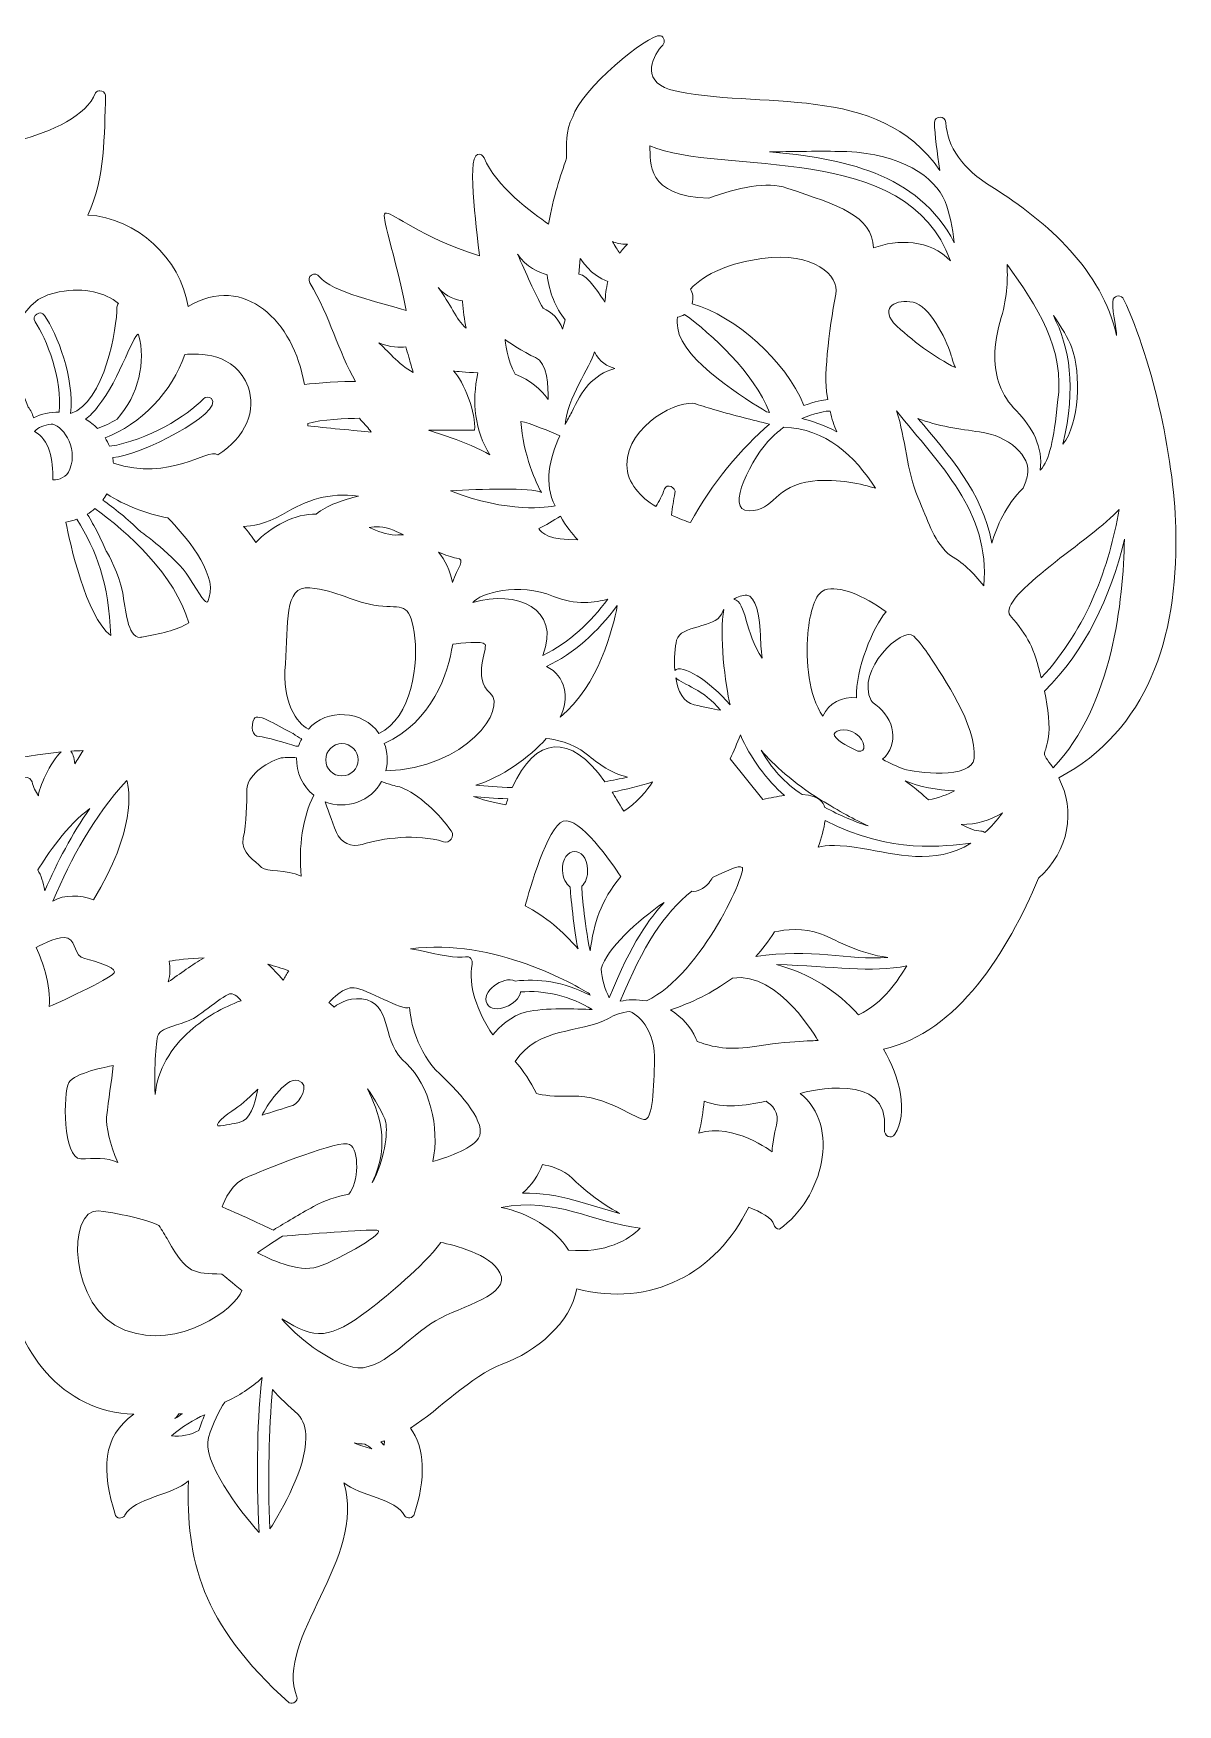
# Model space of a CAD drawing. Header units: inches. Extents: x -7.8 to 80.5, y -132.7 to -44.9.
# Drawn here: x 1.87 to 19.22, y -104.26 to -78.92 of the extents above; entities that cross this region are included whole.
import ezdxf

# ---------------------------------------------------------------- set-up
doc = ezdxf.new("R2010")
doc.units = ezdxf.units.IN
doc.header["$MEASUREMENT"] = 0
doc.layers.add('FloralHeart', color=7, linetype='Continuous')

msp = doc.modelspace()

# ---------------------------------------------------------------- linework, layer by layer
at = {"layer": 'FloralHeart', "lineweight": 0}
for points, knots in [([(19.19, -86.52), (19.183, -85.444), (18.851, -83.906), (18.398, -82.948), (18.369, -82.883), (18.269, -82.883), (18.241, -82.948), (18.202, -83.039), (18.298, -83.424), (18.292, -83.501), (18.074, -82.522), (17.261, -81.785), (16.4, -81.246), (15.951, -80.971), (15.729, -80.645), (15.703, -80.267), (15.699, -80.163), (15.536, -80.16), (15.53, -80.264), (15.536, -80.465), (15.571, -80.718), (15.614, -80.999), (14.679, -79.633), (12.885, -80.095), (11.515, -79.77), (11.064, -79.623), (11.274, -79.231), (11.412, -79.094), (11.455, -79.051), (11.436, -78.97), (11.377, -78.952), (11.192, -78.918), (10.159, -79.782), (10.046, -80.185), (9.935, -80.401), (9.954, -80.611), (9.952, -80.809), (9.863, -81.076), (9.751, -81.395), (9.68, -81.809), (9.439, -81.646), (8.877, -81.232), (8.702, -80.804), (8.686, -80.765), (8.646, -80.743), (8.605, -80.752), (8.424, -80.799), (8.622, -82.094), (8.631, -82.291), (6.821, -81.71), (7.055, -80.865), (7.523, -83.122), (7.153, -83.002), (6.391, -82.847), (6.205, -82.605), (6.178, -82.567), (6.126, -82.558), (6.087, -82.583), (6.049, -82.608), (6.037, -82.659), (6.06, -82.699), (6.373, -83.217), (6.489, -83.74), (6.755, -84.197), (6.595, -84.189), (6.147, -84.222), (5.979, -84.243), (5.816, -83.282), (5.075, -82.553), (4.215, -83.057), (4.101, -82.327), (3.438, -81.716), (2.696, -81.672), (2.958, -81.117), (2.946, -80.454), (2.965, -79.856), (2.957, -79.813), (2.918, -79.788), (2.878, -79.788), (2.854, -79.788), (2.83, -79.797), (2.814, -79.818), (2.526, -80.531), (0.847, -80.683), (-0.049, -80.976), (0.095, -80.598), (0.16, -79.982), (0.157, -79.041), (0.153, -78.998), (0.116, -78.964), (0.071, -78.964), (-0.654, -80.35), (-3.623, -79.435), (-4.052, -81.303), (-4.251, -80.901), (-4.48, -80.472), (-4.593, -80.085), (-4.608, -80.028), (-4.683, -80.003), (-4.729, -80.04), (-4.682, -82.161), (-7.292, -82.781), (-6.464, -84.62), (-6.785, -84.465), (-7.827, -83.809), (-7.808, -84.102), (-6.944, -85.258), (-7.189, -86.601), (-7.206, -87.91), (-7.219, -88.719), (-6.77, -89.605), (-5.954, -89.766), (-6.25, -89.924), (-6.616, -90.197), (-6.874, -90.212), (-6.918, -90.216), (-6.952, -90.252), (-6.954, -90.296), (-6.955, -90.34), (-6.923, -90.378), (-6.879, -90.385), (-6.171, -90.666), (-5.674, -91.398), (-4.649, -91.252), (-5.214, -91.549), (-5.482, -92.12), (-5.65, -92.62), (-5.759, -92.9), (-5.837, -93.102), (-5.973, -93.226), (-6.005, -93.256), (-6.01, -93.305), (-5.984, -93.341), (-5.958, -93.377), (-5.909, -93.387), (-5.871, -93.365), (-5.082, -93.144), (-4.205, -93.421), (-3.49, -92.568), (-3.8, -93.318), (-3.646, -93.809), (-3.441, -94.391), (-3.348, -94.676), (-3.28, -94.882), (-3.306, -95.064), (-3.323, -95.163), (-3.173, -95.203), (-3.139, -95.107), (-3.123, -95.064), (-3.095, -95.019), (-3.054, -94.968), (-2.531, -95.278), (-2.678, -95.703), (-2.17, -95.943), (-1.838, -96.078), (-1.526, -96.209), (-1.208, -96.046), (-1.205, -96.176), (-1.164, -96.312), (-1.091, -96.399), (-1.382, -96.337), (-1.56, -96.247), (-1.693, -96.149), (-1.779, -96.077), (-1.891, -96.213), (-1.802, -96.283), (-1.732, -96.34), (-1.658, -96.397), (-1.589, -96.447), (-1.373, -96.75), (-0.617, -98.641), (1.492, -97.867), (1.574, -98.878), (2.312, -99.829), (3.394, -99.86), (2.909, -100.2), (2.904, -100.711), (3.114, -101.394), (3.16, -101.466), (3.243, -101.425), (3.259, -101.393), (3.394, -101.13), (3.982, -101.088), (4.221, -100.869), (4.189, -102.071), (4.395, -103.016), (5.748, -104.239), (5.809, -104.263), (5.889, -104.206), (5.865, -104.146), (5.515, -103.273), (6.935, -102.045), (6.576, -100.902), (6.818, -101.093), (7.373, -101.144), (7.494, -101.396), (7.507, -101.416), (7.53, -101.429), (7.555, -101.432), (7.586, -101.436), (7.618, -101.421), (7.636, -101.396), (7.829, -100.837), (7.804, -100.36), (7.586, -100.07), (8.046, -99.777), (8.487, -99.289), (8.986, -99.098), (9.487, -98.91), (10.02, -98.478), (10.107, -97.958), (11.235, -98.25), (12.227, -97.72), (12.715, -96.72), (12.894, -96.792), (13.077, -96.883), (13.096, -96.981), (13.103, -97.021), (13.141, -97.052), (13.181, -97.051), (13.841, -96.585), (14.116, -95.489), (13.495, -94.994), (13.614, -94.966), (14.857, -94.636), (14.774, -95.542), (14.764, -95.645), (14.874, -95.697), (14.931, -95.612), (15.135, -95.306), (15.012, -94.734), (14.756, -94.324), (15.885, -94.068), (16.643, -92.841), (17.109, -91.73), (17.574, -91.315), (17.675, -90.702), (17.414, -90.209), (18.764, -89.488), (19.216, -88.079), (19.19, -86.52)], [0, 0, 0, 0, 1, 1, 1, 2, 2, 2, 3, 3, 3, 4, 4, 4, 5, 5, 5, 6, 6, 6, 7, 7, 7, 8, 8, 8, 9, 9, 9, 10, 10, 10, 11, 11, 11, 12, 12, 12, 13, 13, 13, 14, 14, 14, 15, 15, 15, 16, 16, 16, 17, 17, 17, 18, 18, 18, 19, 19, 19, 20, 20, 20, 21, 21, 21, 22, 22, 22, 23, 23, 23, 24, 24, 24, 25, 25, 25, 26, 26, 26, 27, 27, 27, 28, 28, 28, 29, 29, 29, 30, 30, 30, 31, 31, 31, 32, 32, 32, 33, 33, 33, 34, 34, 34, 35, 35, 35, 36, 36, 36, 37, 37, 37, 38, 38, 38, 39, 39, 39, 40, 40, 40, 41, 41, 41, 42, 42, 42, 43, 43, 43, 44, 44, 44, 45, 45, 45, 46, 46, 46, 47, 47, 47, 48, 48, 48, 49, 49, 49, 50, 50, 50, 51, 51, 51, 52, 52, 52, 53, 53, 53, 54, 54, 54, 55, 55, 55, 56, 56, 56, 57, 57, 57, 58, 58, 58, 59, 59, 59, 60, 60, 60, 61, 61, 61, 62, 62, 62, 63, 63, 63, 64, 64, 64, 65, 65, 65, 66, 66, 66, 67, 67, 67, 68, 68, 68, 69, 69, 69, 70, 70, 70, 71, 71, 71, 72, 72, 72, 73, 73, 73, 74, 74, 74, 75, 75, 75, 76, 76, 76, 77, 77, 77, 78, 78, 78, 79, 79, 79, 80, 80, 80, 80]), ([(15.772, -82.368), (15.474, -82.041), (14.958, -82.033), (14.608, -82.172), (14.577, -81.676), (14.092, -81.532), (13.294, -81.263), (13.003, -81.16), (12.534, -81.255), (12.11, -81.417), (11.153, -81.387), (11.228, -80.875), (11.216, -80.625), (12.305, -81.083), (15.121, -80.527), (15.772, -82.368)], [0, 0, 0, 0, 1, 1, 1, 2, 2, 2, 3, 3, 3, 4, 4, 4, 5, 5, 5, 5]), ([(14.203, -80.711), (15.016, -80.744), (15.537, -81.085), (15.692, -81.467), (15.76, -81.649), (15.807, -81.856), (15.829, -82.092), (15.293, -81.026), (14.101, -80.808), (13.03, -80.713), (13.472, -80.709), (13.901, -80.699), (14.203, -80.711)], [0, 0, 0, 0, 1, 1, 1, 2, 2, 2, 3, 3, 3, 4, 4, 4, 4]), ([(10.878, -82.112), (10.835, -82.154), (10.794, -82.2), (10.757, -82.253), (10.724, -82.2), (10.687, -82.139), (10.648, -82.073), (10.703, -82.099), (10.778, -82.117), (10.878, -82.112)], [0, 0, 0, 0, 1, 1, 1, 2, 2, 2, 3, 3, 3, 3]), ([(9.657, -82.58), (9.694, -82.848), (9.786, -83.077), (9.931, -83.264), (9.919, -83.31), (9.906, -83.357), (9.894, -83.404), (9.838, -83.244), (9.73, -83.149), (9.598, -83.085), (9.471, -82.868), (9.335, -82.539), (9.21, -82.265), (9.331, -82.458), (9.551, -82.547), (9.657, -82.58)], [0, 0, 0, 0, 1, 1, 1, 2, 2, 2, 3, 3, 3, 4, 4, 4, 5, 5, 5, 5]), ([(10.161, -82.332), (10.161, -82.332), (10.322, -82.594), (10.579, -82.68), (10.555, -82.786), (10.541, -82.895), (10.535, -82.992), (10.495, -82.936), (10.274, -82.569), (10.139, -82.567), (10.139, -82.567), (10.161, -82.332), (10.161, -82.332)], [0, 0, 0, 0, 1, 1, 1, 2, 2, 2, 3, 3, 3, 4, 4, 4, 4]), ([(14.034, -82.871), (13.932, -83.417), (13.833, -84.207), (13.916, -84.472), (13.837, -84.475), (13.723, -84.498), (13.552, -84.56), (13.271, -83.875), (12.519, -83.212), (11.857, -83.017), (11.88, -82.928), (11.865, -82.853), (11.83, -82.797), (12.053, -82.556), (12.446, -82.395), (12.916, -82.332), (13.706, -82.226), (14.091, -82.591), (14.034, -82.871)], [0, 0, 0, 0, 1, 1, 1, 2, 2, 2, 3, 3, 3, 4, 4, 4, 5, 5, 5, 6, 6, 6, 6]), ([(16.544, -83.227), (16.64, -82.905), (16.642, -82.602), (16.631, -82.423), (17.083, -83.043), (17.517, -83.704), (17.398, -84.508), (17.336, -85.097), (17.28, -85.379), (17.135, -85.543), (17.178, -85.188), (17.016, -84.891), (16.774, -84.644), (16.535, -84.405), (16.446, -84.122), (16.446, -83.825), (16.446, -83.629), (16.484, -83.427), (16.544, -83.227)], [0, 0, 0, 0, 1, 1, 1, 2, 2, 2, 3, 3, 3, 4, 4, 4, 5, 5, 5, 6, 6, 6, 6]), ([(2.263, -82.837), (2.655, -82.768), (2.954, -82.847), (3.161, -83.012), (3.146, -83.026), (3.137, -83.046), (3.137, -83.072), (3.14, -83.366), (2.952, -84.522), (2.433, -84.681), (2.494, -84.149), (2.231, -83.467), (2.04, -83.195), (1.978, -83.101), (1.832, -83.2), (1.897, -83.292), (2.068, -83.536), (2.316, -84.178), (2.261, -84.661), (2.125, -84.659), (1.992, -84.689), (1.873, -84.749), (1.857, -84.687), (1.83, -84.632), (1.793, -84.585), (1.793, -84.585), (1.793, -84.585), (1.793, -84.585), (1.682, -84.373), (1.237, -83.017), (2.263, -82.837)], [0, 0, 0, 0, 1, 1, 1, 2, 2, 2, 3, 3, 3, 4, 4, 4, 5, 5, 5, 6, 6, 6, 7, 7, 7, 8, 8, 8, 9, 9, 9, 10, 10, 10, 10]), ([(8.377, -82.971), (8.377, -82.977), (8.377, -82.983), (8.377, -82.988), (8.389, -83.122), (8.402, -83.263), (8.43, -83.39), (8.277, -83.255), (8.193, -83.018), (8.006, -82.771), (8.131, -82.922), (8.289, -82.962), (8.377, -82.971)], [0, 0, 0, 0, 1, 1, 1, 2, 2, 2, 3, 3, 3, 4, 4, 4, 4]), ([(14.911, -83.307), (14.71, -83.068), (14.953, -82.942), (15.206, -82.994), (15.459, -83.046), (15.697, -83.536), (15.78, -83.784), (15.788, -83.814), (15.796, -83.843), (15.805, -83.872), (15.805, -83.873), (15.805, -83.873), (15.805, -83.873), (15.805, -83.873), (15.805, -83.873), (15.805, -83.873), (15.818, -83.912), (15.832, -83.95), (15.848, -83.987), (15.54, -83.833), (15.18, -83.574), (14.911, -83.307)], [0, 0, 0, 0, 1, 1, 1, 2, 2, 2, 3, 3, 3, 4, 4, 4, 5, 5, 5, 6, 6, 6, 7, 7, 7, 7]), ([(3.466, -83.49), (3.578, -83.892), (3.469, -84.395), (3.139, -84.77), (3.042, -84.826), (2.942, -84.873), (2.842, -84.908), (2.788, -84.854), (2.727, -84.807), (2.661, -84.769), (2.728, -84.721), (2.791, -84.655), (2.849, -84.575), (3.175, -84.175), (3.426, -83.373), (3.466, -83.49)], [0, 0, 0, 0, 1, 1, 1, 2, 2, 2, 3, 3, 3, 4, 4, 4, 5, 5, 5, 5]), ([(13.032, -84.665), (13.018, -84.662), (13.003, -84.659), (12.986, -84.655), (12.701, -84.489), (11.708, -83.878), (11.638, -83.39), (11.63, -83.332), (11.628, -83.276), (11.633, -83.222), (11.67, -83.216), (11.706, -83.202), (11.739, -83.179), (12.156, -83.478), (12.785, -84.056), (13.032, -84.665)], [0, 0, 0, 0, 1, 1, 1, 2, 2, 2, 3, 3, 3, 4, 4, 4, 5, 5, 5, 5]), ([(17.608, -83.671), (17.764, -84.09), (17.723, -84.838), (17.479, -85.149), (17.683, -84.266), (17.578, -83.689), (17.334, -83.196), (17.459, -83.377), (17.563, -83.548), (17.608, -83.671)], [0, 0, 0, 0, 1, 1, 1, 2, 2, 2, 3, 3, 3, 3]), ([(7.515, -83.671), (7.529, -83.721), (7.549, -83.777), (7.562, -83.83), (7.585, -83.912), (7.607, -83.99), (7.63, -84.062), (7.405, -83.938), (7.222, -83.709), (7.105, -83.609), (7.284, -83.683), (7.432, -83.682), (7.515, -83.671)], [0, 0, 0, 0, 1, 1, 1, 2, 2, 2, 3, 3, 3, 4, 4, 4, 4]), ([(9.483, -83.833), (9.662, -83.907), (9.676, -84.281), (9.676, -84.469), (9.562, -84.312), (9.406, -84.182), (9.172, -84.085), (9.172, -84.085), (9.173, -84.085), (9.173, -84.085), (9.052, -83.89), (9.021, -83.561), (9.021, -83.561), (9.021, -83.561), (9.304, -83.759), (9.483, -83.833)], [0, 0, 0, 0, 1, 1, 1, 2, 2, 2, 3, 3, 3, 4, 4, 4, 5, 5, 5, 5]), ([(4.165, -83.787), (4.369, -83.766), (4.932, -83.758), (5.124, -84.276), (5.253, -84.625), (5.097, -85.039), (4.666, -85.309), (4.499, -85.203), (3.948, -85.72), (3.084, -85.435), (3.082, -85.406), (3.078, -85.376), (3.073, -85.348), (3.478, -85.327), (4.763, -84.677), (4.571, -84.456), (4.536, -84.423), (4.481, -84.425), (4.448, -84.46), (4.199, -84.721), (3.605, -85.092), (3.024, -85.18), (3.005, -85.135), (2.982, -85.091), (2.956, -85.05), (3.49, -84.852), (3.982, -84.348), (4.165, -83.787)], [0, 0, 0, 0, 1, 1, 1, 2, 2, 2, 3, 3, 3, 4, 4, 4, 5, 5, 5, 6, 6, 6, 7, 7, 7, 8, 8, 8, 9, 9, 9, 9]), ([(10.376, -83.746), (10.448, -83.902), (10.583, -83.97), (10.683, -84), (10.355, -84.093), (10.174, -84.338), (10.032, -84.664), (9.998, -84.724), (9.964, -84.785), (9.931, -84.849), (9.958, -84.459), (10.317, -83.97), (10.376, -83.746)], [0, 0, 0, 0, 1, 1, 1, 2, 2, 2, 3, 3, 3, 4, 4, 4, 4]), ([(8.56, -84.937), (8.582, -84.682), (8.397, -84.194), (8.24, -84.036), (8.277, -84.046), (8.431, -84.057), (8.608, -84.066), (8.515, -84.509), (8.561, -84.944), (8.792, -85.31), (8.461, -85.116), (7.865, -84.937), (7.865, -84.937), (7.865, -84.937), (8.413, -84.937), (8.56, -84.937)], [0, 0, 0, 0, 1, 1, 1, 2, 2, 2, 3, 3, 3, 4, 4, 4, 5, 5, 5, 5]), ([(11.911, -84.537), (11.911, -84.537), (11.91, -84.537), (11.91, -84.537), (12.01, -84.569), (12.114, -84.601), (12.221, -84.632), (12.488, -84.709), (12.771, -84.78), (13.031, -84.844), (12.621, -85.19), (12.141, -85.747), (11.834, -86.337), (11.771, -86.317), (11.664, -86.28), (11.543, -86.223), (11.557, -86.107), (11.575, -85.996), (11.597, -85.893), (11.617, -85.799), (11.472, -85.738), (11.439, -85.827), (11.403, -85.926), (11.358, -86.015), (11.307, -86.095), (11.077, -85.95), (10.868, -85.74), (10.868, -85.462), (10.868, -84.847), (11.682, -84.456), (11.911, -84.537)], [0, 0, 0, 0, 1, 1, 1, 2, 2, 2, 3, 3, 3, 4, 4, 4, 5, 5, 5, 6, 6, 6, 7, 7, 7, 8, 8, 8, 9, 9, 9, 10, 10, 10, 10]), ([(14.051, -84.96), (13.85, -84.854), (13.665, -84.793), (13.52, -84.759), (13.683, -84.686), (13.918, -84.634), (13.947, -84.646), (13.973, -84.762), (14.008, -84.867), (14.051, -84.96)], [0, 0, 0, 0, 1, 1, 1, 2, 2, 2, 3, 3, 3, 3]), ([(15.734, -86.808), (15.493, -86.566), (15.441, -86.322), (15.281, -85.953), (15.106, -85.552), (15.095, -85.065), (14.957, -84.642), (15.599, -85.46), (16.386, -86.169), (16.277, -87.296), (16.125, -87.095), (15.96, -86.942), (15.734, -86.808)], [0, 0, 0, 0, 1, 1, 1, 2, 2, 2, 3, 3, 3, 4, 4, 4, 4]), ([(1.887, -84.956), (1.941, -84.889), (2.041, -84.858), (2.138, -84.844), (2.138, -84.844), (2.138, -84.844), (2.138, -84.844), (2.287, -84.835), (2.558, -85.185), (2.425, -85.526), (2.376, -85.655), (2.262, -85.687), (2.167, -85.69), (2.17, -85.382), (2.118, -85.08), (1.887, -84.956)], [0, 0, 0, 0, 1, 1, 1, 2, 2, 2, 3, 3, 3, 4, 4, 4, 5, 5, 5, 5]), ([(6.033, -84.832), (6.226, -84.772), (6.63, -84.758), (6.815, -84.754), (6.819, -84.765), (6.826, -84.776), (6.835, -84.785), (6.897, -84.844), (6.946, -84.904), (6.991, -84.963), (6.766, -84.943), (6.267, -84.897), (6.031, -84.87), (6.032, -84.857), (6.032, -84.845), (6.033, -84.832)], [0, 0, 0, 0, 1, 1, 1, 2, 2, 2, 3, 3, 3, 4, 4, 4, 5, 5, 5, 5]), ([(9.571, -85.878), (9.506, -85.773), (9.288, -85.29), (9.261, -84.804), (9.378, -84.818), (9.733, -84.968), (9.85, -85.019), (9.695, -85.366), (9.607, -85.75), (9.78, -86.083), (9.688, -86.102), (9.063, -86.203), (8.193, -85.853), (8.641, -85.828), (9.421, -85.803), (9.571, -85.878)], [0, 0, 0, 0, 1, 1, 1, 2, 2, 2, 3, 3, 3, 4, 4, 4, 5, 5, 5, 5]), ([(13.063, -85.046), (13.128, -84.987), (13.19, -84.934), (13.246, -84.889), (13.884, -84.915), (14.327, -85.321), (14.635, -85.817), (14.443, -85.756), (14.074, -85.665), (13.682, -85.707), (13.112, -85.769), (13.104, -86.159), (12.72, -86.159), (12.336, -86.159), (12.772, -85.334), (13.063, -85.046)], [0, 0, 0, 0, 1, 1, 1, 2, 2, 2, 3, 3, 3, 4, 4, 4, 5, 5, 5, 5]), ([(16.214, -84.96), (16.655, -85.019), (16.999, -85.333), (16.942, -85.616), (16.927, -85.68), (16.904, -85.745), (16.874, -85.813), (16.611, -86.076), (16.473, -86.394), (16.402, -86.647), (16.253, -85.87), (15.751, -85.319), (15.28, -84.756), (15.566, -84.876), (15.928, -84.922), (16.214, -84.96)], [0, 0, 0, 0, 1, 1, 1, 2, 2, 2, 3, 3, 3, 4, 4, 4, 5, 5, 5, 5]), ([(4.228, -87.164), (4.032, -86.854), (3.493, -86.471), (3.493, -86.471), (3.394, -86.375), (3.294, -86.286), (3.198, -86.206), (3.101, -86.126), (3.008, -86.055), (2.922, -85.995), (2.944, -85.966), (2.964, -85.935), (2.982, -85.903), (3.261, -86.078), (3.58, -86.202), (3.908, -86.265), (4.153, -86.516), (4.653, -87.087), (4.537, -87.469), (4.531, -87.491), (4.523, -87.511), (4.515, -87.531), (4.483, -87.585), (4.405, -87.443), (4.228, -87.164)], [0, 0, 0, 0, 1, 1, 1, 2, 2, 2, 3, 3, 3, 4, 4, 4, 5, 5, 5, 6, 6, 6, 7, 7, 7, 8, 8, 8, 8]), ([(5.645, -86.213), (6.035, -85.991), (6.34, -85.875), (6.798, -85.938), (6.575, -85.988), (6.314, -86.073), (6.159, -86.208), (5.852, -86.192), (5.458, -86.404), (5.241, -86.64), (5.188, -86.553), (5.123, -86.468), (5.055, -86.394), (5.176, -86.394), (5.38, -86.363), (5.645, -86.213)], [0, 0, 0, 0, 1, 1, 1, 2, 2, 2, 3, 3, 3, 4, 4, 4, 5, 5, 5, 5]), ([(3.22, -87.384), (3.17, -87.126), (3.009, -86.814), (2.978, -86.776), (2.975, -86.772), (2.973, -86.77), (2.973, -86.77), (2.934, -86.673), (2.891, -86.579), (2.843, -86.486), (2.795, -86.394), (2.744, -86.303), (2.688, -86.211), (2.729, -86.186), (2.768, -86.156), (2.804, -86.124), (3.289, -86.472), (4.024, -87.136), (4.227, -87.859), (4.038, -87.971), (3.788, -88.023), (3.516, -88.074), (3.506, -88.076), (3.497, -88.077), (3.487, -88.077), (3.293, -88.077), (3.272, -87.653), (3.22, -87.384)], [0, 0, 0, 0, 1, 1, 1, 2, 2, 2, 3, 3, 3, 4, 4, 4, 5, 5, 5, 6, 6, 6, 7, 7, 7, 8, 8, 8, 9, 9, 9, 9]), ([(17.15, -88.692), (17.035, -88.233), (16.954, -88.06), (16.679, -87.747), (16.473, -87.459), (17.949, -86.569), (18.329, -86.139), (18.183, -86.99), (17.853, -87.933), (17.15, -88.692)], [0, 0, 0, 0, 1, 1, 1, 2, 2, 2, 3, 3, 3, 3]), ([(2.53, -86.287), (2.829, -86.763), (3.016, -87.258), (3.042, -88.051), (2.665, -87.755), (2.422, -86.634), (2.362, -86.328), (2.42, -86.32), (2.477, -86.306), (2.53, -86.287)], [0, 0, 0, 0, 1, 1, 1, 2, 2, 2, 3, 3, 3, 3]), ([(7.331, -86.454), (7.379, -86.474), (7.43, -86.497), (7.482, -86.522), (7.444, -86.521), (7.405, -86.522), (7.364, -86.526), (7.215, -86.515), (7.091, -86.468), (6.963, -86.413), (7.048, -86.392), (7.173, -86.387), (7.331, -86.454)], [0, 0, 0, 0, 1, 1, 1, 2, 2, 2, 3, 3, 3, 4, 4, 4, 4]), ([(9.532, -86.428), (9.641, -86.374), (9.75, -86.312), (9.86, -86.24), (9.944, -86.388), (10.037, -86.506), (10.124, -86.596), (9.696, -86.611), (9.569, -86.49), (9.532, -86.428)], [0, 0, 0, 0, 1, 1, 1, 2, 2, 2, 3, 3, 3, 3]), ([(17.329, -90.057), (17.126, -89.77), (17.206, -89.92), (17.254, -89.614), (17.289, -89.428), (17.254, -89.154), (17.198, -88.894), (17.814, -88.288), (18.201, -87.468), (18.411, -86.589), (18.389, -87.52), (18.239, -89.095), (17.329, -90.057)], [0, 0, 0, 0, 1, 1, 1, 2, 2, 2, 3, 3, 3, 4, 4, 4, 4]), ([(8.226, -87.247), (8.186, -87.063), (8.113, -86.904), (8.011, -86.783), (8.116, -86.829), (8.21, -86.864), (8.283, -86.874), (8.437, -86.894), (8.298, -87.015), (8.226, -87.247)], [0, 0, 0, 0, 1, 1, 1, 2, 2, 2, 3, 3, 3, 3]), ([(7.106, -89.533), (6.88, -89.184), (6.306, -89.149), (6.039, -89.47), (5.862, -89.373), (5.64, -89.074), (5.691, -88.477), (5.742, -87.88), (5.655, -87.288), (6.063, -87.326), (6.471, -87.364), (6.729, -87.554), (7.1, -87.597), (7.47, -87.641), (7.567, -87.538), (7.642, -87.999), (7.718, -88.461), (7.613, -89.302), (7.106, -89.533)], [0, 0, 0, 0, 1, 1, 1, 2, 2, 2, 3, 3, 3, 4, 4, 4, 5, 5, 5, 6, 6, 6, 6]), ([(9.754, -87.456), (10.086, -87.594), (10.397, -87.55), (10.58, -87.499), (10.321, -87.843), (10.003, -88.148), (9.594, -88.352), (9.875, -87.631), (9.192, -87.355), (8.532, -87.551), (8.634, -87.405), (9.233, -87.239), (9.754, -87.456)], [0, 0, 0, 0, 1, 1, 1, 2, 2, 2, 3, 3, 3, 4, 4, 4, 4]), ([(12.686, -87.439), (12.819, -87.439), (12.883, -87.785), (12.89, -87.98), (12.89, -87.991), (12.891, -88.015), (12.891, -88.015), (12.894, -88.141), (12.904, -88.266), (12.919, -88.395), (12.648, -88.008), (12.688, -87.547), (12.488, -87.497), (12.552, -87.457), (12.62, -87.439), (12.686, -87.439)], [0, 0, 0, 0, 1, 1, 1, 2, 2, 2, 3, 3, 3, 4, 4, 4, 5, 5, 5, 5]), ([(14.35, -88.994), (14.136, -88.969), (13.923, -89.073), (13.839, -89.271), (13.621, -88.963), (13.578, -88.448), (13.61, -88.024), (13.644, -87.695), (13.719, -87.408), (13.869, -87.359), (14.087, -87.287), (14.455, -87.44), (14.797, -87.688), (14.602, -87.918), (14.33, -88.561), (14.35, -88.994)], [0, 0, 0, 0, 1, 1, 1, 2, 2, 2, 3, 3, 3, 4, 4, 4, 5, 5, 5, 5]), ([(9.649, -88.518), (10.068, -88.327), (10.425, -87.99), (10.722, -87.596), (10.656, -87.947), (10.442, -88.803), (9.858, -89.288), (9.995, -88.993), (9.944, -88.668), (9.649, -88.518)], [0, 0, 0, 0, 1, 1, 1, 2, 2, 2, 3, 3, 3, 3]), ([(12.433, -89.099), (12.127, -88.743), (11.692, -88.466), (11.595, -88.581), (11.58, -88.4), (11.599, -88.217), (11.622, -88.119), (11.677, -87.892), (12.208, -87.934), (12.301, -87.727), (12.313, -87.701), (12.326, -87.677), (12.339, -87.655), (12.262, -88.005), (12.36, -88.822), (12.433, -89.099)], [0, 0, 0, 0, 1, 1, 1, 2, 2, 2, 3, 3, 3, 4, 4, 4, 5, 5, 5, 5]), ([(15.069, -90.075), (14.964, -90.036), (14.855, -89.987), (14.744, -89.925), (14.994, -89.707), (14.932, -89.305), (14.64, -89.103), (14.612, -89.084), (14.59, -89.061), (14.573, -89.036), (14.327, -88.585), (15.051, -87.897), (15.216, -88.058), (15.306, -88.154), (15.385, -88.253), (15.449, -88.353), (15.674, -88.703), (16.164, -89.393), (16.133, -89.914), (16.1, -90.235), (15.231, -90.129), (15.069, -90.075)], [0, 0, 0, 0, 1, 1, 1, 2, 2, 2, 3, 3, 3, 4, 4, 4, 5, 5, 5, 6, 6, 6, 7, 7, 7, 7]), ([(8.227, -88.183), (8.345, -88.166), (8.682, -88.124), (8.717, -88.185), (8.761, -88.26), (8.522, -88.688), (8.793, -88.922), (9.065, -89.155), (8.435, -90.07), (7.214, -90.101), (7.249, -89.968), (7.239, -89.812), (7.189, -89.686), (7.923, -89.353), (8.154, -88.628), (8.227, -88.183)], [0, 0, 0, 0, 1, 1, 1, 2, 2, 2, 3, 3, 3, 4, 4, 4, 5, 5, 5, 5]), ([(12.285, -89.184), (12.172, -89.161), (12.034, -89.132), (11.89, -89.101), (11.723, -89.065), (11.641, -88.89), (11.608, -88.693), (11.712, -88.79), (12.044, -88.87), (12.285, -89.184)], [0, 0, 0, 0, 1, 1, 1, 2, 2, 2, 3, 3, 3, 3]), ([(5.804, -89.532), (5.851, -89.57), (5.896, -89.598), (5.939, -89.614), (5.919, -89.651), (5.903, -89.69), (5.891, -89.73), (5.876, -89.729), (5.862, -89.728), (5.847, -89.727), (5.72, -89.687), (5.38, -89.582), (5.293, -89.582), (5.186, -89.582), (5.162, -89.427), (5.216, -89.315), (5.27, -89.203), (5.623, -89.454), (5.804, -89.533), (5.804, -89.533), (5.804, -89.532), (5.804, -89.532)], [0, 0, 0, 0, 1, 1, 1, 2, 2, 2, 3, 3, 3, 4, 4, 4, 5, 5, 5, 6, 6, 6, 7, 7, 7, 7]), ([(14.369, -89.803), (14.24, -89.738), (14.086, -89.672), (14.013, -89.573), (13.977, -89.502), (14.179, -89.427), (14.336, -89.535), (14.493, -89.644), (14.503, -89.834), (14.369, -89.803)], [0, 0, 0, 0, 1, 1, 1, 2, 2, 2, 3, 3, 3, 3]), ([(6.302, -89.934), (6.302, -89.799), (6.412, -89.689), (6.548, -89.689), (6.683, -89.689), (6.793, -89.799), (6.793, -89.934), (6.793, -90.07), (6.683, -90.18), (6.548, -90.18), (6.412, -90.18), (6.302, -90.07), (6.302, -89.934)], [0, 0, 0, 0, 1, 1, 1, 2, 2, 2, 3, 3, 3, 4, 4, 4, 4]), ([(9.646, -89.61), (9.767, -89.626), (10.042, -89.67), (10.252, -89.843), (10.448, -90.006), (10.636, -90.139), (10.879, -90.196), (10.768, -90.223), (10.653, -90.246), (10.535, -90.267), (10.011, -89.522), (9.477, -89.577), (9.131, -90.356), (8.918, -90.349), (8.73, -90.334), (8.579, -90.319), (8.962, -90.202), (9.393, -89.903), (9.646, -89.61)], [0, 0, 0, 0, 1, 1, 1, 2, 2, 2, 3, 3, 3, 4, 4, 4, 5, 5, 5, 6, 6, 6, 6]), ([(12.436, -89.919), (12.488, -89.805), (12.538, -89.685), (12.588, -89.558), (12.738, -89.9), (12.99, -90.247), (13.258, -90.476), (13.151, -90.49), (13.04, -90.511), (12.929, -90.536), (12.929, -90.536), (12.436, -89.919), (12.436, -89.919)], [0, 0, 0, 0, 1, 1, 1, 2, 2, 2, 3, 3, 3, 4, 4, 4, 4]), ([(1.55, -90.41), (1.272, -90.224), (0.946, -90.112), (0.624, -90.09), (0.836, -90.046), (1.689, -89.876), (2.29, -89.816), (2.132, -89.956), (1.945, -90.379), (1.946, -90.482), (1.905, -90.419), (1.865, -90.343), (1.85, -90.27), (1.767, -90.083), (1.612, -90.326), (1.55, -90.41)], [0, 0, 0, 0, 1, 1, 1, 2, 2, 2, 3, 3, 3, 4, 4, 4, 5, 5, 5, 5]), ([(2.624, -89.795), (2.578, -89.865), (2.535, -89.933), (2.499, -89.995), (2.487, -89.898), (2.467, -89.837), (2.44, -89.803), (2.507, -89.799), (2.569, -89.796), (2.624, -89.795)], [0, 0, 0, 0, 1, 1, 1, 2, 2, 2, 3, 3, 3, 3]), ([(5.626, -89.904), (5.707, -89.9), (5.786, -89.9), (5.861, -89.903), (5.85, -90.129), (5.955, -90.341), (6.122, -90.471), (5.95, -90.8), (5.89, -91.258), (5.93, -91.7), (5.698, -91.587), (5.41, -91.646), (5.33, -91.566), (5.238, -91.474), (5.004, -91.343), (5.053, -91.119), (5.102, -90.895), (5.107, -90.589), (5.107, -90.382), (5.107, -90.187), (5.38, -89.982), (5.626, -89.904)], [0, 0, 0, 0, 1, 1, 1, 2, 2, 2, 3, 3, 3, 4, 4, 4, 5, 5, 5, 6, 6, 6, 7, 7, 7, 7]), ([(12.902, -89.789), (13.097, -90.014), (13.386, -90.282), (13.804, -90.541), (14.084, -90.714), (14.325, -90.843), (14.526, -90.938), (14.319, -90.872), (14.098, -90.78), (13.866, -90.652), (13.848, -90.592), (13.799, -90.477), (13.527, -90.463), (13.263, -90.289), (13.057, -90.06), (12.902, -89.789)], [0, 0, 0, 0, 1, 1, 1, 2, 2, 2, 3, 3, 3, 4, 4, 4, 5, 5, 5, 5]), ([(3.287, -90.249), (3.328, -90.398), (3.427, -91.002), (2.782, -92.057), (2.579, -91.981), (2.344, -91.975), (2.166, -92.077), (2.451, -91.415), (2.771, -90.812), (3.287, -90.249)], [0, 0, 0, 0, 1, 1, 1, 2, 2, 2, 3, 3, 3, 3]), ([(7.15, -90.263), (7.201, -90.284), (7.255, -90.301), (7.31, -90.317), (7.311, -90.317), (7.311, -90.317), (7.311, -90.317), (7.348, -90.327), (7.386, -90.337), (7.424, -90.346), (7.719, -90.449), (8.027, -90.765), (8.206, -91.013), (8.266, -91.096), (8.185, -91.208), (8.088, -91.177), (7.683, -91.051), (7.164, -91.121), (6.853, -91.219), (6.696, -91.268), (6.527, -91.189), (6.465, -91.036), (6.389, -90.85), (6.317, -90.643), (6.292, -90.57), (6.603, -90.703), (7, -90.556), (7.15, -90.263)], [0, 0, 0, 0, 1, 1, 1, 2, 2, 2, 3, 3, 3, 4, 4, 4, 5, 5, 5, 6, 6, 6, 7, 7, 7, 8, 8, 8, 9, 9, 9, 9]), ([(11.256, -90.27), (11.198, -90.383), (10.992, -90.605), (10.819, -90.715), (10.744, -90.582), (10.681, -90.481), (10.643, -90.424), (10.858, -90.383), (11.063, -90.332), (11.256, -90.27)], [0, 0, 0, 0, 1, 1, 1, 2, 2, 2, 3, 3, 3, 3]), ([(15.833, -90.403), (15.732, -90.463), (15.602, -90.51), (15.438, -90.542), (15.347, -90.458), (15.266, -90.383), (15.084, -90.254), (15.296, -90.345), (15.577, -90.394), (15.833, -90.403)], [0, 0, 0, 0, 1, 1, 1, 2, 2, 2, 3, 3, 3, 3]), ([(2.726, -90.674), (2.45, -91.066), (2.241, -91.475), (2.042, -91.921), (2.022, -91.791), (1.985, -91.688), (1.938, -91.604), (2.071, -91.389), (2.389, -90.912), (2.726, -90.674)], [0, 0, 0, 0, 1, 1, 1, 2, 2, 2, 3, 3, 3, 3]), ([(9.064, -90.527), (9.053, -90.556), (9.043, -90.586), (9.034, -90.616), (8.831, -90.578), (8.655, -90.535), (8.541, -90.489), (8.683, -90.504), (8.861, -90.519), (9.064, -90.527)], [0, 0, 0, 0, 1, 1, 1, 2, 2, 2, 3, 3, 3, 3]), ([(10.31, -92.833), (10.217, -92.367), (10.188, -91.949), (10.183, -91.852), (10.241, -91.802), (10.278, -91.706), (10.273, -91.597), (10.257, -91.225), (9.878, -91.24), (9.892, -91.613), (9.897, -91.725), (9.944, -91.82), (10.01, -91.864), (10.008, -91.945), (10.071, -92.543), (10.127, -92.803), (9.899, -92.532), (9.63, -92.307), (9.325, -92.15), (9.392, -91.902), (9.663, -90.95), (9.904, -90.866), (10.143, -90.781), (10.647, -91.51), (10.776, -91.705), (10.467, -92.078), (10.369, -92.41), (10.31, -92.833)], [0, 0, 0, 0, 1, 1, 1, 2, 2, 2, 3, 3, 3, 4, 4, 4, 5, 5, 5, 6, 6, 6, 7, 7, 7, 8, 8, 8, 9, 9, 9, 9]), ([(14.439, -91.278), (14.084, -91.217), (13.882, -91.23), (13.769, -91.257), (13.817, -91.118), (13.855, -90.982), (13.874, -90.853), (14.887, -91.377), (15.681, -91.239), (16.083, -91.199), (15.53, -91.543), (14.938, -91.364), (14.439, -91.278)], [0, 0, 0, 0, 1, 1, 1, 2, 2, 2, 3, 3, 3, 4, 4, 4, 4]), ([(16.294, -91.039), (16.28, -91.025), (16.261, -91.016), (16.235, -91.016), (16.154, -91.016), (16.048, -90.974), (15.938, -90.914), (16.164, -90.919), (16.377, -90.853), (16.561, -90.739), (16.474, -90.858), (16.385, -90.957), (16.294, -91.039)], [0, 0, 0, 0, 1, 1, 1, 2, 2, 2, 3, 3, 3, 4, 4, 4, 4]), ([(11.853, -91.929), (11.933, -91.939), (12.034, -91.893), (12.11, -91.803), (12.134, -91.775), (12.153, -91.747), (12.167, -91.719), (12.444, -91.595), (12.548, -91.536), (12.615, -91.566), (12.7, -91.603), (12.02, -93.175), (11.165, -93.592), (11.024, -93.567), (10.878, -93.57), (10.767, -93.597), (11.121, -92.747), (11.421, -92.267), (11.853, -91.929)], [0, 0, 0, 0, 1, 1, 1, 2, 2, 2, 3, 3, 3, 4, 4, 4, 5, 5, 5, 6, 6, 6, 6]), ([(11.432, -92.097), (11.217, -92.34), (10.94, -92.691), (10.601, -93.547), (10.532, -93.41), (10.492, -93.26), (10.478, -93.104), (10.566, -92.801), (11.02, -92.379), (11.432, -92.097)], [0, 0, 0, 0, 1, 1, 1, 2, 2, 2, 3, 3, 3, 3]), ([(13.105, -92.544), (13.262, -92.51), (13.554, -92.472), (13.804, -92.574), (14.089, -92.69), (14.397, -92.879), (14.822, -92.931), (14.225, -92.978), (13.659, -92.787), (12.822, -92.92), (12.913, -92.815), (13.009, -92.688), (13.105, -92.544)], [0, 0, 0, 0, 1, 1, 1, 2, 2, 2, 3, 3, 3, 4, 4, 4, 4]), ([(2.11, -93.678), (2.12, -93.516), (2.101, -93.346), (2.053, -93.164), (2.018, -93.032), (1.969, -92.902), (1.91, -92.783), (2.019, -92.722), (2.276, -92.592), (2.391, -92.642), (2.54, -92.708), (2.467, -92.903), (2.652, -92.95), (2.836, -92.997), (3.082, -93.068), (3.1, -93.15), (3.116, -93.221), (2.333, -93.578), (2.11, -93.678)], [0, 0, 0, 0, 1, 1, 1, 2, 2, 2, 3, 3, 3, 4, 4, 4, 5, 5, 5, 6, 6, 6, 6]), ([(8.521, -93.037), (8.534, -92.97), (8.487, -92.908), (8.42, -92.923), (8.302, -92.95), (8.015, -92.889), (7.71, -92.824), (7.67, -92.817), (7.629, -92.809), (7.588, -92.801), (8.856, -92.63), (10.093, -93.355), (10.302, -93.484), (10.304, -93.492), (10.306, -93.499), (10.309, -93.506), (9.897, -93.293), (9.52, -93.249), (9.172, -93.291), (9.001, -93.199), (8.639, -93.458), (8.749, -93.635), (8.845, -93.813), (9.234, -93.645), (9.256, -93.456), (9.61, -93.421), (10.023, -93.522), (10.34, -93.723), (10.112, -93.711), (9.617, -93.694), (9.347, -93.757), (9.112, -93.812), (8.931, -93.99), (8.835, -94.106), (8.592, -93.745), (8.46, -93.348), (8.521, -93.037)], [0, 0, 0, 0, 1, 1, 1, 2, 2, 2, 3, 3, 3, 4, 4, 4, 5, 5, 5, 6, 6, 6, 7, 7, 7, 8, 8, 8, 9, 9, 9, 10, 10, 10, 11, 11, 11, 12, 12, 12, 12]), ([(3.929, -92.99), (4.034, -92.971), (4.222, -92.945), (4.458, -92.938), (4.278, -93.038), (4.1, -93.179), (3.912, -93.303), (3.945, -93.193), (3.949, -93.087), (3.929, -92.99)], [0, 0, 0, 0, 1, 1, 1, 2, 2, 2, 3, 3, 3, 3]), ([(5.425, -93.036), (5.53, -93.063), (5.636, -93.095), (5.742, -93.135), (5.71, -93.184), (5.681, -93.231), (5.655, -93.276), (5.576, -93.179), (5.499, -93.1), (5.425, -93.036)], [0, 0, 0, 0, 1, 1, 1, 2, 2, 2, 3, 3, 3, 3]), ([(12.767, -94.288), (12.379, -94.351), (12.085, -94.267), (11.935, -94.205), (11.928, -94.19), (11.922, -94.175), (11.915, -94.16), (11.833, -93.989), (11.71, -93.844), (11.53, -93.728), (11.853, -93.613), (12.143, -93.485), (12.469, -93.244), (13.177, -93.142), (13.766, -94.193), (13.766, -94.193), (13.766, -94.193), (13.343, -94.193), (12.767, -94.288)], [0, 0, 0, 0, 1, 1, 1, 2, 2, 2, 3, 3, 3, 4, 4, 4, 5, 5, 5, 6, 6, 6, 6]), ([(14.38, -93.802), (14.053, -93.437), (13.646, -93.18), (13.137, -93.04), (14.008, -93.067), (14.572, -93.168), (15.114, -93.06), (14.981, -93.262), (14.768, -93.62), (14.38, -93.802)], [0, 0, 0, 0, 1, 1, 1, 2, 2, 2, 3, 3, 3, 3]), ([(3.766, -94.095), (3.821, -94.003), (4.092, -93.944), (4.233, -93.889), (4.374, -93.835), (4.771, -93.482), (4.862, -93.482), (4.925, -93.482), (4.987, -93.547), (5.019, -93.588), (4.74, -93.688), (4.469, -93.845), (4.247, -94.044), (3.956, -94.304), (3.75, -94.636), (3.717, -95.009), (3.697, -94.59), (3.735, -94.148), (3.766, -94.095)], [0, 0, 0, 0, 1, 1, 1, 2, 2, 2, 3, 3, 3, 4, 4, 4, 5, 5, 5, 6, 6, 6, 6]), ([(7.526, -94.542), (7.142, -94.218), (7.318, -93.707), (6.932, -93.575), (6.7, -93.517), (6.521, -93.614), (6.429, -93.685), (6.402, -93.659), (6.376, -93.637), (6.349, -93.618), (6.404, -93.557), (6.578, -93.377), (6.732, -93.392), (6.919, -93.41), (7.464, -93.743), (7.573, -93.692), (7.585, -93.891), (7.686, -94.375), (8.03, -94.696), (8.374, -95.017), (8.754, -95.462), (8.616, -95.675), (8.507, -95.845), (8.092, -95.98), (7.926, -96.029), (8.037, -95.507), (7.869, -94.866), (7.526, -94.542)], [0, 0, 0, 0, 1, 1, 1, 2, 2, 2, 3, 3, 3, 4, 4, 4, 5, 5, 5, 6, 6, 6, 7, 7, 7, 8, 8, 8, 9, 9, 9, 9]), ([(11.149, -95.388), (11.03, -95.415), (10.56, -95.016), (10.04, -95.035), (9.762, -95.045), (9.592, -95.021), (9.495, -94.996), (9.41, -94.815), (9.298, -94.647), (9.172, -94.51), (9.543, -93.97), (10.128, -94.098), (10.591, -93.856), (10.679, -93.8), (10.791, -93.763), (10.913, -93.752), (11.101, -93.828), (11.285, -94.108), (11.285, -94.417), (11.285, -94.78), (11.269, -95.361), (11.149, -95.388)], [0, 0, 0, 0, 1, 1, 1, 2, 2, 2, 3, 3, 3, 4, 4, 4, 5, 5, 5, 6, 6, 6, 7, 7, 7, 7]), ([(2.409, -94.828), (2.492, -94.687), (2.979, -94.59), (3.08, -94.571), (3.055, -94.824), (3.008, -95.076), (2.981, -95.353), (2.966, -95.485), (3.032, -95.759), (3.148, -96.043), (2.988, -95.956), (2.781, -95.985), (2.588, -95.985), (2.317, -95.985), (2.317, -94.986), (2.409, -94.828)], [0, 0, 0, 0, 1, 1, 1, 2, 2, 2, 3, 3, 3, 4, 4, 4, 5, 5, 5, 5]), ([(5.884, -94.798), (6.079, -94.858), (5.909, -95.133), (5.804, -95.176), (5.65, -95.226), (5.492, -95.273), (5.338, -95.324), (5.384, -95.219), (5.688, -94.738), (5.884, -94.798)], [0, 0, 0, 0, 1, 1, 1, 2, 2, 2, 3, 3, 3, 3]), ([(4.931, -95.226), (5.029, -95.166), (5.191, -95.011), (5.273, -94.929), (5.219, -95.176), (5.162, -95.392), (4.991, -95.434), (4.943, -95.446), (4.836, -95.468), (4.709, -95.487), (4.553, -95.508), (4.798, -95.307), (4.931, -95.226)], [0, 0, 0, 0, 1, 1, 1, 2, 2, 2, 3, 3, 3, 4, 4, 4, 4]), ([(7.007, -96.345), (7.297, -95.75), (7.098, -95.262), (6.937, -94.924), (7.027, -95.06), (7.184, -95.31), (7.212, -95.433), (7.245, -95.579), (7.195, -96.021), (7.007, -96.345)], [0, 0, 0, 0, 1, 1, 1, 2, 2, 2, 3, 3, 3, 3]), ([(13.137, -95.474), (13.063, -95.768), (13.071, -95.882), (13.071, -95.882), (13.071, -95.882), (12.49, -95.433), (11.961, -95.596), (11.999, -95.425), (12.025, -95.264), (12.039, -95.113), (12.348, -95.23), (12.646, -95.183), (12.977, -95.112), (13.063, -95.165), (13.187, -95.277), (13.137, -95.474)], [0, 0, 0, 0, 1, 1, 1, 2, 2, 2, 3, 3, 3, 4, 4, 4, 5, 5, 5, 5]), ([(5.14, -96.249), (5.471, -96.12), (6.513, -95.686), (6.665, -95.768), (6.815, -95.848), (6.804, -96.353), (6.65, -96.521), (6.473, -96.557), (6.288, -96.616), (6.117, -96.71), (5.902, -96.829), (5.694, -96.952), (5.508, -97.067), (5.395, -97.014), (5.075, -96.865), (4.734, -96.715), (4.764, -96.62), (4.87, -96.353), (5.14, -96.249)], [0, 0, 0, 0, 1, 1, 1, 2, 2, 2, 3, 3, 3, 4, 4, 4, 5, 5, 5, 6, 6, 6, 6]), ([(9.285, -96.509), (9.425, -96.384), (9.527, -96.238), (9.588, -96.074), (9.691, -96.09), (9.898, -96.139), (10.042, -96.283), (10.179, -96.421), (10.466, -96.655), (10.755, -96.813), (10.291, -96.701), (9.866, -96.49), (9.285, -96.509)], [0, 0, 0, 0, 1, 1, 1, 2, 2, 2, 3, 3, 3, 4, 4, 4, 4]), ([(9.984, -97.372), (9.775, -97.035), (9.356, -96.806), (8.964, -96.724), (9.781, -96.56), (10.36, -96.954), (11.067, -97.038), (10.902, -97.214), (10.55, -97.42), (9.984, -97.372)], [0, 0, 0, 0, 1, 1, 1, 2, 2, 2, 3, 3, 3, 3]), ([(3.259, -98.585), (2.388, -98.26), (2.379, -96.723), (2.859, -96.777), (3.253, -96.822), (3.623, -96.925), (3.772, -96.996), (3.821, -97.07), (3.868, -97.148), (3.914, -97.225), (4.202, -97.741), (4.299, -97.719), (4.729, -97.734), (4.771, -97.771), (4.883, -97.867), (5.032, -97.984), (4.925, -98.265), (4.088, -98.895), (3.259, -98.585)], [0, 0, 0, 0, 1, 1, 1, 2, 2, 2, 3, 3, 3, 4, 4, 4, 5, 5, 5, 6, 6, 6, 6]), ([(5.649, -97.159), (5.977, -97.132), (6.925, -97.056), (7.075, -97.067), (7.257, -97.079), (6.54, -97.505), (6.179, -97.624), (5.883, -97.722), (5.421, -97.494), (5.266, -97.41), (5.376, -97.333), (5.505, -97.246), (5.649, -97.159)], [0, 0, 0, 0, 1, 1, 1, 2, 2, 2, 3, 3, 3, 4, 4, 4, 4]), ([(7.965, -98.443), (7.567, -98.675), (7.127, -99.245), (6.711, -99.147), (6.343, -99.06), (5.841, -98.674), (5.638, -98.414), (6.148, -98.736), (6.365, -98.721), (6.953, -98.282), (7.273, -98.024), (7.749, -97.646), (8.049, -97.254), (8.235, -97.292), (8.8, -97.429), (8.943, -97.714), (9.114, -98.056), (8.364, -98.212), (7.965, -98.443)], [0, 0, 0, 0, 1, 1, 1, 2, 2, 2, 3, 3, 3, 4, 4, 4, 5, 5, 5, 6, 6, 6, 6]), ([(5.292, -101.652), (4.996, -101.326), (4.415, -100.555), (4.526, -100.212), (4.595, -99.993), (4.682, -99.81), (4.772, -99.675), (4.981, -99.584), (5.176, -99.458), (5.338, -99.305), (5.266, -99.847), (5.245, -100.747), (5.292, -101.652)], [0, 0, 0, 0, 1, 1, 1, 2, 2, 2, 3, 3, 3, 4, 4, 4, 4]), ([(5.457, -101.6), (5.419, -100.832), (5.443, -100.094), (5.495, -99.485), (5.602, -99.606), (5.744, -99.744), (5.881, -99.858), (5.967, -99.953), (6.002, -100.079), (6.002, -100.22), (6.002, -100.676), (5.642, -101.299), (5.457, -101.6)], [0, 0, 0, 0, 1, 1, 1, 2, 2, 2, 3, 3, 3, 4, 4, 4, 4]), ([(4.131, -99.853), (4.092, -99.877), (4.054, -99.902), (4.017, -99.927), (4.039, -99.9), (4.06, -99.875), (4.077, -99.855), (4.095, -99.854), (4.113, -99.854), (4.131, -99.853)], [0, 0, 0, 0, 1, 1, 1, 2, 2, 2, 3, 3, 3, 3]), ([(4.379, -100.105), (4.259, -100.175), (4.102, -100.203), (3.963, -100.186), (4.123, -100.052), (4.298, -99.941), (4.47, -99.867), (4.431, -99.952), (4.402, -100.031), (4.379, -100.105)], [0, 0, 0, 0, 1, 1, 1, 2, 2, 2, 3, 3, 3, 3]), ([(6.734, -100.296), (6.786, -100.306), (6.839, -100.311), (6.894, -100.312), (6.932, -100.333), (6.967, -100.358), (7, -100.386), (6.913, -100.361), (6.811, -100.329), (6.734, -100.296)], [0, 0, 0, 0, 1, 1, 1, 2, 2, 2, 3, 3, 3, 3]), ([(7.187, -100.331), (7.171, -100.313), (7.156, -100.296), (7.14, -100.278), (7.158, -100.274), (7.177, -100.268), (7.195, -100.262), (7.195, -100.262), (7.187, -100.331), (7.187, -100.331)], [0, 0, 0, 0, 1, 1, 1, 2, 2, 2, 3, 3, 3, 3])]:
    msp.add_open_spline(points, degree=3, knots=knots, dxfattribs=at)

doc.saveas('drawing.dxf')
